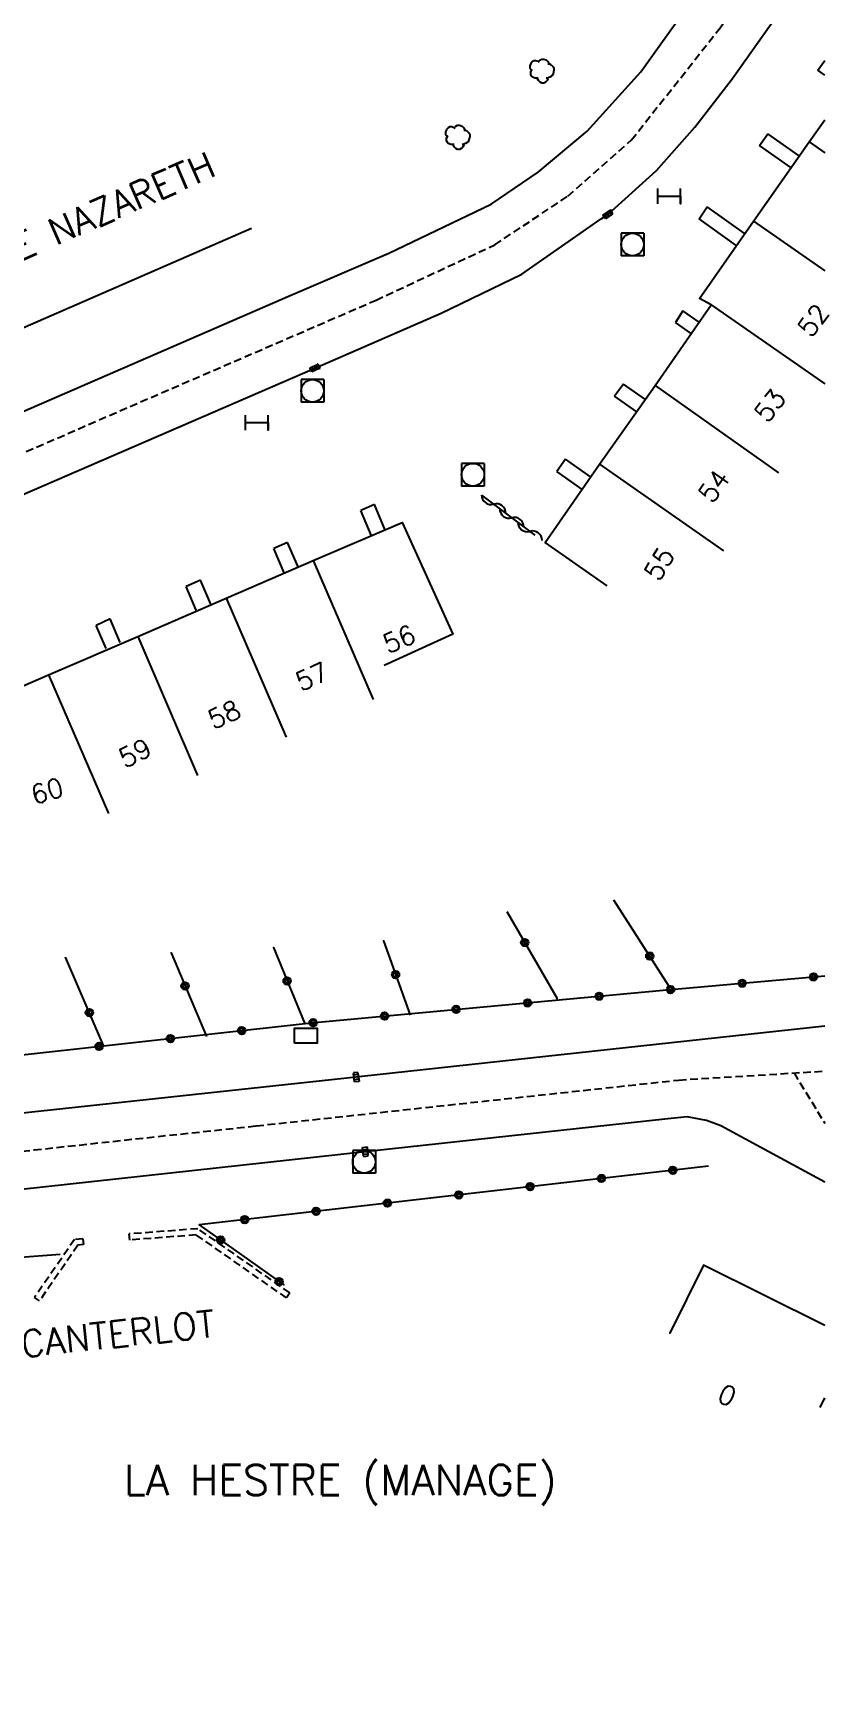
# Model space of a CAD drawing. Header units: millimetres. Extents: x 139000 to 140001, y 128999 to 130000.
# Drawn here: x 139947.6 to 140000.3, y 129000 to 129109 of the extents above; entities that cross this region are included whole.
import ezdxf
from ezdxf.enums import TextEntityAlignment as Align

# ---------------------------------------------------------------- set-up
doc = ezdxf.new("R2010")
doc.units = ezdxf.units.MM
doc.linetypes.add('DASHED', pattern=[0.75, 0.5, -0.25])
doc.layers.get('0').update_dxf_attribs({"linetype": 'CONTINUOUS'})
for name, color, linetype in [('W0001', 6, 'DASHED'), ('W0008', 7, 'CONTINUOUS'), ('W0100', 7, 'CONTINUOUS'), ('W0105', 7, 'CONTINUOUS'), ('W0112', 1, 'DASHED'), ('W0300', 7, 'CONTINUOUS'), ('W0302', 3, 'CONTINUOUS'), ('W0310', 3, 'CONTINUOUS'), ('W0322', 7, 'CONTINUOUS'), ('W0400', 7, 'CONTINUOUS'), ('W0420', 7, 'CONTINUOUS'), ('W0980', 7, 'CONTINUOUS'), ('W0989', 7, 'CONTINUOUS'), ('W0991', 7, 'CONTINUOUS'), ('W1102', 7, 'CONTINUOUS'), ('W1471', 7, 'CONTINUOUS'), ('W1474', 7, 'CONTINUOUS')]:
    doc.layers.add(name, color=color, linetype=linetype)
doc.styles.get("Standard").update_dxf_attribs({"font": 'romans.shx', "width": 0.85})

# ---------------------------------------------------------------- blocks, each defined once
blk = doc.blocks.new('T420')
for p, q in [((0.75, 0.75), (-0.75, 0.75)), ((-0.75, 0.75), (-0.75, -0.75)), ((0.75, 0.75), (0.75, -0.75)), ((0.75, -0.75), (-0.75, -0.75))]:
    blk.add_line(p, q)
blk.add_ellipse((0, 0), major_axis=(-0.53, 0.53), ratio=1, start_param=3.926991, end_param=10.210176)
blk = doc.blocks.new('T400')
for p, q in [((-0.15, 0.3), (0.15, 0.3)), ((-0.15, -0.25), (-0.15, 0.3)), ((-0.15, 0.15), (0.15, 0.15)), ((-0.15, 0), (0.15, 0)), ((0.15, 0.3), (0.15, -0.25)), ((-0.15, -0.15), (0.15, -0.15)), ((-0.15, -0.25), (-0.15, -0.3)), ((-0.15, -0.3), (0.15, -0.3)), ((0.15, -0.3), (0.15, -0.25))]:
    blk.add_line(p, q)
blk = doc.blocks.new('T1471')
at = {"color": 0, "linetype": 'Continuous', "flags": 128}
blk.add_lwpolyline([(-0.75, -0.5), (-0.75, 0.5), (0.75, 0.5), (0.75, -0.5), (-0.75, -0.5)], dxfattribs=at)
blk = doc.blocks.new('t322o')
at = {"color": 0, "linetype": 'Continuous'}
for radius in [0.25, 0.15]:
    blk.add_circle((0, 0), radius, dxfattribs=at)
blk = doc.blocks.new('t310o')
at = {"color": 0, "linetype": 'Continuous'}
for centre, start, end in [((-0.5, 0.38), 216.8699, 323.1304), ((0.5, -0.37), 36.8699, 143.1303)]:
    blk.add_arc(centre, 0.625, start, end, dxfattribs=at)
blk = doc.blocks.new('T1474')
at = {"color": 0, "linetype": 'Continuous', "flags": 128}
for points in [[(-0.75, -0.5), (-0.75, 0.5)], [(-0.75, 0), (0.75, 0)], [(0.75, 0), (0.75, -0.5), (0.75, 0.5)]]:
    blk.add_lwpolyline(points, dxfattribs=at)
blk = doc.blocks.new('T300')
for p, q in [((-0.8, 0.51), (-0.86, 0.34)), ((-0.86, 0.34), (-0.86, 0.17)), ((-0.86, 0.17), (-0.74, 0.06)), ((-0.69, 0.63), (-0.8, 0.51)), ((-0.8, -0.06), (-0.74, 0.06)), ((-0.74, 0.06), (-0.69, 0.11)), ((-0.57, 0.69), (-0.69, 0.63)), ((-0.46, 0.69), (-0.57, 0.69)), ((-0.29, 0.63), (-0.46, 0.69)), ((-0.29, 0.63), (-0.17, 0.74)), ((-0.23, 0.57), (-0.29, 0.63)), ((-0.17, 0.74), (-0.06, 0.8)), ((-0.06, 0.8), (0.06, 0.8)), ((0.06, 0.8), (0.23, 0.74)), ((0.23, 0.74), (0.34, 0.63)), ((0.34, 0.63), (0.4, 0.51)), ((0.46, 0.46), (0.34, 0.46)), ((0.4, 0.51), (0.4, 0.46)), ((0.57, 0.4), (0.46, 0.46)), ((0.57, 0.4), (0.69, 0.29)), ((0.69, 0.29), (0.74, 0.17)), ((0.74, 0.06), (0.69, -0.17)), ((0.74, 0.17), (0.74, 0.06)), ((-0.8, -0.17), (-0.8, -0.06)), ((-0.8, -0.23), (-0.8, -0.17)), ((-0.74, -0.34), (-0.8, -0.23)), ((-0.69, -0.4), (-0.74, -0.34)), ((-0.51, -0.46), (-0.69, -0.4)), ((-0.4, -0.46), (-0.51, -0.46)), ((-0.4, -0.46), (-0.34, -0.46)), ((-0.34, -0.46), (-0.34, -0.4)), ((-0.34, -0.51), (-0.34, -0.46)), ((-0.29, -0.63), (-0.34, -0.51)), ((-0.17, -0.74), (-0.29, -0.63)), ((-0.06, -0.8), (-0.17, -0.74)), ((0.06, -0.8), (-0.06, -0.8)), ((0.17, -0.74), (0.06, -0.8)), ((0.23, -0.69), (0.17, -0.74)), ((0.29, -0.46), (0.23, -0.46)), ((0.29, -0.63), (0.23, -0.69)), ((0.46, -0.4), (0.29, -0.46)), ((0.34, -0.51), (0.29, -0.63)), ((0.34, -0.51), (0.34, -0.46)), ((0.57, -0.34), (0.46, -0.4)), ((0.63, -0.29), (0.57, -0.34)), ((0.69, -0.17), (0.63, -0.29))]:
    blk.add_line(p, q)

msp = doc.modelspace()

# ---------------------------------------------------------------- linework, layer by layer
at = {"layer": 'W0001'}
msp.add_line((139997.96, 129040.27), (140000, 129036.93), dxfattribs=at)
for points in [[(139912.26, 129066.24), (139941.66, 129078.97), (139970.31, 129091.36), (139978.17, 129095.02), (139983, 129098.24), (139987.21, 129101.95), (139993.08, 129109.37), (140000, 129119.07)], [(139893.33, 129000), (139893.87, 129001.98), (139901.66, 129010.59), (139904.48, 129013.84), (139908.84, 129017.99), (139914.03, 129022.82), (139919.34, 129026.92), (139924.38, 129029.72), (139930.93, 129032.41), (139934.77, 129033.49), (139938.71, 129034.16), (139947.69, 129035.18), (139962.39, 129036.77), (139990.34, 129039.8), (140000, 129040.39)]]:
    msp.add_lwpolyline(points, dxfattribs=at)
at = {"layer": 'W0008'}
for points in [[(139911.28, 129068.58), (139931.39, 129077.26), (139964.62, 129091.67), (139971.16, 129094.46), (139977.92, 129097.7), (139981.03, 129099.82), (139984.27, 129102.54), (139987.82, 129106.46), (140000, 129123.48)], [(139913.24, 129063.91), (139919.86, 129066.79), (139931.96, 129072.04), (139966.27, 129086.87), (139974.61, 129090.49), (139979.95, 129093.07), (139985.21, 129096.74), (139985.65, 129097.03), (139988.86, 129099.94), (139991.4, 129102.79), (139993.86, 129105.99), (139999.78, 129114.35), (140000, 129114.66)], [(140000, 129043.35), (139969.36, 129040.03), (139969, 129039.99), (139941.2, 129036.99)], [(140000, 129033.04), (139993.13, 129036.76), (139992.17, 129037.13), (139990.89, 129037.36), (139989.61, 129037.24), (139988.21, 129037.09), (139969.98, 129035.1), (139969.6, 129035.06), (139941.81, 129032.02)]]:
    msp.add_lwpolyline(points, dxfattribs=at)
at = {"layer": 'W0100'}
msp.add_line((139999.68, 129018.14), (140000, 129018.79), dxfattribs=at)
for points in [[(139985.6, 129072.48), (139981.5, 129075.34), (139985.1, 129080.51), (139988.77, 129085.71), (139992.47, 129091.04), (139991.7, 129091.46), (139995.27, 129096.59), (139998.96, 129101.83), (140000, 129103.29)], [(139913.56, 129051.39), (139913.56, 129051.39), (139913.56, 129051.39), (139913.56, 129051.39), (139913.56, 129051.39), (139913.56, 129051.39), (139913.56, 129051.39), (139919.52, 129053.97), (139925.38, 129056.53), (139931.15, 129059.01), (139937.02, 129061.55), (139942.89, 129064.09), (139948.65, 129066.59), (139954.56, 129069.12), (139960.4, 129071.65), (139966.15, 129074.14), (139972.05, 129076.65), (139975.4, 129069.27), (139970.84, 129067.21)], [(140000, 129023.56), (139991.97, 129027.55), (139989.74, 129023.07), (139989.74, 129023.07), (139989.74, 129023.07), (139989.74, 129023.07), (139989.74, 129023.07), (139989.74, 129023.07), (139989.74, 129023.07), (139989.74, 129023.07), (139989.74, 129023.07), (139989.74, 129023.07), (139989.74, 129023.07), (139989.74, 129023.07), (139989.74, 129023.07), (139989.74, 129023.07), (139989.74, 129023.07), (139989.74, 129023.07), (139989.74, 129023.07), (139989.74, 129023.07), (139989.74, 129023.07), (139989.74, 129023.07), (139989.74, 129023.07), (139989.74, 129023.07), (139989.74, 129023.07), (139989.74, 129023.07), (139989.74, 129023.07), (139989.74, 129023.07), (139989.74, 129023.07), (139989.74, 129023.07), (139989.74, 129023.07), (139989.74, 129023.07), (139989.74, 129023.07), (139989.74, 129023.07), (139989.74, 129023.07), (139989.74, 129023.07), (139989.74, 129023.07), (139989.74, 129023.07), (139989.74, 129023.07), (139989.74, 129023.07), (139989.74, 129023.07), (139989.74, 129023.07), (139989.74, 129023.07), (139989.74, 129023.07), (139989.74, 129023.07), (139989.74, 129023.07), (139989.74, 129023.07), (139989.74, 129023.07), (139989.74, 129023.07), (139989.74, 129023.07), (139989.74, 129023.07), (139989.74, 129023.07), (139989.74, 129023.07), (139989.74, 129023.07), (139989.74, 129023.07), (139989.74, 129023.07), (139989.74, 129023.07), (139989.74, 129023.07), (139989.74, 129023.07), (139989.74, 129023.07), (139989.74, 129023.07), (139989.74, 129023.07), (139989.74, 129023.07), (139989.74, 129023.07), (139989.74, 129023.07), (139989.74, 129023.07), (139989.74, 129023.07), (139989.74, 129023.07), (139989.74, 129023.07), (139989.74, 129023.07), (139989.74, 129023.07), (139989.74, 129023.07), (139989.74, 129023.07), (139989.74, 129023.07), (139989.74, 129023.07), (139989.74, 129023.07), (139989.74, 129023.07), (139989.74, 129023.07), (139989.74, 129023.07), (139989.74, 129023.07), (139989.74, 129023.07), (139989.74, 129023.07), (139989.74, 129023.07), (139989.74, 129023.07), (139989.74, 129023.07), (139989.74, 129023.07), (139989.74, 129023.07), (139989.74, 129023.07), (139989.74, 129023.07), (139989.74, 129023.07), (139989.74, 129023.07), (139989.74, 129023.07), (139989.74, 129023.07), (139989.74, 129023.07), (139989.74, 129023.07), (139989.74, 129023.07), (139989.74, 129023.07), (139989.74, 129023.07), (139989.74, 129023.07), (139989.74, 129023.07)], [(139989.74, 129023.07), (139989.74, 129023.07), (139989.74, 129023.07), (139989.74, 129023.07), (139989.74, 129023.07), (139989.74, 129023.07), (139989.74, 129023.07), (139989.74, 129023.07), (139989.74, 129023.07), (139989.74, 129023.07), (139989.74, 129023.07), (139989.74, 129023.07), (139989.74, 129023.07), (139989.74, 129023.07), (139989.74, 129023.07), (139989.74, 129023.07), (139989.74, 129023.07), (139989.74, 129023.07), (139989.74, 129023.07), (139989.74, 129023.07)]]:
    msp.add_lwpolyline(points, dxfattribs=at)
at = {"layer": 'W0105'}
for p, q in [((139999.54, 129106.56), (140000, 129107.21)), ((140000, 129106.23), (139999.54, 129106.56)), ((139995.68, 129101.58), (139996.23, 129102.36)), ((139998.3, 129100.89), (139996.23, 129102.36)), ((139997.75, 129100.12), (139995.68, 129101.58)), ((139991.68, 129096.73), (139992.21, 129097.52)), ((139994.67, 129095.78), (139992.21, 129097.52)), ((139994.12, 129095), (139991.68, 129096.73)), ((139990.61, 129090.65), (139990.11, 129089.88)), ((139991.16, 129089.15), (139990.11, 129089.88)), ((139991.68, 129089.9), (139990.61, 129090.65)), ((139986.68, 129085.81), (139986.08, 129085.01)), ((139988.14, 129084.8), (139986.68, 129085.81)), ((139987.57, 129083.98), (139986.08, 129085.01)), ((139982.84, 129080.84), (139982.27, 129080.02)), ((139984, 129078.82), (139982.27, 129080.02)), ((139984.57, 129079.64), (139982.84, 129080.84)), ((139970.2, 129077.85), (139969.3, 129077.45)), ((139970.91, 129076.16), (139970.2, 129077.85)), ((139970.01, 129075.78), (139969.3, 129077.45)), ((139964.46, 129075.34), (139963.55, 129074.93)), ((139964.23, 129073.33), (139963.55, 129074.93)), ((139965.15, 129073.72), (139964.46, 129075.34)), ((139958.7, 129072.85), (139957.75, 129072.42)), ((139958.41, 129070.86), (139957.75, 129072.42)), ((139959.38, 129071.27), (139958.7, 129072.85)), ((139952.72, 129070.29), (139951.8, 129069.84)), ((139953.38, 129068.72), (139952.72, 129070.29)), ((139952.45, 129068.33), (139951.8, 129069.84))]:
    msp.add_line(p, q, dxfattribs=at)
at = {"layer": 'W0112'}
for points in [[(139964.61, 129025.73), (139958.53, 129029.97), (139953.99, 129029.62), (139953.99, 129029.62), (139953.99, 129029.62), (139953.99, 129029.62), (139953.99, 129029.62), (139953.99, 129029.62), (139953.99, 129029.62), (139953.99, 129029.62), (139953.99, 129029.62), (139953.99, 129029.62), (139953.99, 129029.62), (139953.99, 129029.62), (139953.99, 129029.62), (139953.99, 129029.62), (139953.99, 129029.62), (139953.99, 129029.62), (139953.99, 129029.62), (139953.99, 129029.62), (139953.99, 129029.62), (139953.99, 129029.62), (139953.99, 129029.62), (139953.99, 129029.62), (139953.99, 129029.62), (139953.99, 129029.62), (139953.99, 129029.62), (139953.99, 129029.62), (139953.99, 129029.62), (139953.99, 129029.62), (139953.99, 129029.62), (139953.99, 129029.62), (139953.99, 129029.62), (139953.99, 129029.62), (139953.99, 129029.62), (139953.99, 129029.62), (139953.99, 129029.62), (139953.99, 129029.62), (139953.99, 129029.62), (139953.99, 129029.62), (139953.99, 129029.62), (139953.99, 129029.62), (139953.99, 129029.62), (139953.99, 129029.62), (139953.99, 129029.62), (139953.99, 129029.62), (139953.99, 129029.62), (139953.99, 129029.62), (139953.99, 129029.62), (139953.99, 129029.62), (139953.99, 129029.62), (139953.99, 129029.62), (139953.99, 129029.62), (139953.99, 129029.62), (139953.99, 129029.62), (139953.99, 129029.62), (139953.99, 129029.62), (139953.99, 129029.62), (139953.99, 129029.62), (139953.99, 129029.62), (139953.99, 129029.62), (139953.99, 129029.62), (139953.99, 129029.62), (139953.99, 129029.62), (139953.99, 129029.62), (139953.99, 129029.62), (139953.99, 129029.62), (139953.99, 129029.62), (139953.99, 129029.62), (139953.99, 129029.62), (139953.99, 129029.62), (139953.99, 129029.62), (139953.99, 129029.62), (139953.99, 129029.62), (139953.99, 129029.62), (139953.99, 129029.62), (139953.99, 129029.62), (139953.99, 129029.62), (139953.99, 129029.62), (139953.99, 129029.62), (139953.99, 129029.62), (139953.99, 129029.62), (139953.99, 129029.62), (139953.99, 129029.62), (139953.99, 129029.62), (139953.99, 129029.62), (139953.99, 129029.62), (139953.99, 129029.62), (139953.99, 129029.62), (139953.99, 129029.62), (139953.99, 129029.62), (139953.99, 129029.62), (139953.99, 129029.62), (139953.99, 129029.62), (139953.99, 129029.62), (139953.99, 129029.62), (139953.99, 129029.62), (139953.99, 129029.62), (139953.99, 129029.62), (139953.99, 129029.62), (139953.99, 129029.62), (139953.99, 129029.62), (139953.99, 129029.62), (139953.99, 129029.62), (139953.99, 129029.62), (139953.99, 129029.62), (139953.99, 129029.62), (139953.99, 129029.62), (139953.99, 129029.62), (139953.99, 129029.62), (139953.99, 129029.62), (139953.99, 129029.62), (139953.99, 129029.62), (139953.99, 129029.62), (139953.99, 129029.62), (139953.99, 129029.62), (139953.99, 129029.62), (139953.99, 129029.62), (139953.99, 129029.62), (139953.99, 129029.62)], [(139950.92, 129029.31), (139950.37, 129029.26), (139947.71, 129025.42), (139947.71, 129025.42), (139947.71, 129025.42), (139947.71, 129025.42), (139947.71, 129025.42), (139947.71, 129025.42), (139947.71, 129025.42), (139947.71, 129025.42), (139947.71, 129025.42), (139947.71, 129025.42), (139947.71, 129025.42), (139947.71, 129025.42), (139947.71, 129025.42), (139947.71, 129025.42), (139947.71, 129025.42), (139947.71, 129025.42), (139947.71, 129025.42), (139947.71, 129025.42), (139947.71, 129025.42), (139947.71, 129025.42), (139947.71, 129025.42), (139947.71, 129025.42), (139947.71, 129025.42), (139947.71, 129025.42), (139947.71, 129025.42), (139947.71, 129025.42), (139947.71, 129025.42), (139947.71, 129025.42), (139947.71, 129025.42), (139947.71, 129025.42), (139947.71, 129025.42), (139947.71, 129025.42), (139947.71, 129025.42), (139947.71, 129025.42), (139947.71, 129025.42), (139947.71, 129025.42), (139947.71, 129025.42), (139947.71, 129025.42), (139947.71, 129025.42), (139947.71, 129025.42), (139947.71, 129025.42), (139947.71, 129025.42), (139947.71, 129025.42), (139947.71, 129025.42), (139947.71, 129025.42), (139947.71, 129025.42), (139947.71, 129025.42), (139947.71, 129025.42), (139947.71, 129025.42), (139947.71, 129025.42), (139947.71, 129025.42), (139947.71, 129025.42), (139947.71, 129025.42), (139947.71, 129025.42), (139947.71, 129025.42), (139947.71, 129025.42), (139947.71, 129025.42), (139947.71, 129025.42), (139947.71, 129025.42), (139947.71, 129025.42), (139947.71, 129025.42), (139947.71, 129025.42), (139947.71, 129025.42), (139947.71, 129025.42), (139947.71, 129025.42), (139947.71, 129025.42), (139947.71, 129025.42), (139947.71, 129025.42), (139947.71, 129025.42), (139947.71, 129025.42), (139947.71, 129025.42), (139947.71, 129025.42), (139947.71, 129025.42), (139947.71, 129025.42), (139947.71, 129025.42), (139947.71, 129025.42), (139947.71, 129025.42), (139947.71, 129025.42), (139947.71, 129025.42), (139947.71, 129025.42), (139947.71, 129025.42), (139947.71, 129025.42), (139947.71, 129025.42), (139947.71, 129025.42), (139947.71, 129025.42), (139947.71, 129025.42), (139947.71, 129025.42), (139947.71, 129025.42), (139947.71, 129025.42), (139947.71, 129025.42), (139947.71, 129025.42), (139947.71, 129025.42), (139947.71, 129025.42), (139947.71, 129025.42), (139947.71, 129025.42), (139947.71, 129025.42), (139947.71, 129025.42), (139947.71, 129025.42), (139947.71, 129025.42), (139947.71, 129025.42), (139947.71, 129025.42), (139947.71, 129025.42), (139947.71, 129025.42), (139947.71, 129025.42), (139947.71, 129025.42), (139947.71, 129025.42), (139947.71, 129025.42), (139947.71, 129025.42), (139947.71, 129025.42), (139947.71, 129025.42), (139947.71, 129025.42), (139947.71, 129025.42), (139947.71, 129025.42), (139947.71, 129025.42), (139947.71, 129025.42), (139947.71, 129025.42), (139947.71, 129025.42), (139947.71, 129025.42)], [(139950.92, 129029.31), (139950.96, 129028.92), (139950.59, 129028.88), (139948.04, 129025.2), (139947.71, 129025.42), (139947.71, 129025.42), (139947.71, 129025.42), (139947.71, 129025.42), (139947.71, 129025.42), (139947.71, 129025.42), (139947.71, 129025.42), (139947.71, 129025.42), (139947.71, 129025.42), (139947.71, 129025.42), (139947.71, 129025.42), (139947.71, 129025.42), (139947.71, 129025.42), (139947.71, 129025.42), (139947.71, 129025.42), (139947.71, 129025.42), (139947.71, 129025.42), (139947.71, 129025.42), (139947.71, 129025.42), (139947.71, 129025.42), (139947.71, 129025.42), (139947.71, 129025.42), (139947.71, 129025.42), (139947.71, 129025.42), (139947.71, 129025.42), (139947.71, 129025.42), (139947.71, 129025.42), (139947.71, 129025.42), (139947.71, 129025.42), (139947.71, 129025.42), (139947.71, 129025.42), (139947.71, 129025.42), (139947.71, 129025.42), (139947.71, 129025.42), (139947.71, 129025.42), (139947.71, 129025.42), (139947.71, 129025.42), (139947.71, 129025.42), (139947.71, 129025.42), (139947.71, 129025.42), (139947.71, 129025.42), (139947.71, 129025.42), (139947.71, 129025.42), (139947.71, 129025.42), (139947.71, 129025.42), (139947.71, 129025.42), (139947.71, 129025.42), (139947.71, 129025.42), (139947.71, 129025.42), (139947.71, 129025.42), (139947.71, 129025.42), (139947.71, 129025.42), (139947.71, 129025.42), (139947.71, 129025.42), (139947.71, 129025.42), (139947.71, 129025.42), (139947.71, 129025.42), (139947.71, 129025.42), (139947.71, 129025.42), (139947.71, 129025.42), (139947.71, 129025.42), (139947.71, 129025.42), (139947.71, 129025.42), (139947.71, 129025.42), (139947.71, 129025.42), (139947.71, 129025.42), (139947.71, 129025.42), (139947.71, 129025.42), (139947.71, 129025.42), (139947.71, 129025.42), (139947.71, 129025.42), (139947.71, 129025.42), (139947.71, 129025.42), (139947.71, 129025.42), (139947.71, 129025.42), (139947.71, 129025.42), (139947.71, 129025.42), (139947.71, 129025.42), (139947.71, 129025.42), (139947.71, 129025.42), (139947.71, 129025.42), (139947.71, 129025.42), (139947.71, 129025.42), (139947.71, 129025.42), (139947.71, 129025.42), (139947.71, 129025.42), (139947.71, 129025.42), (139947.71, 129025.42), (139947.71, 129025.42), (139947.71, 129025.42), (139947.71, 129025.42), (139947.71, 129025.42), (139947.71, 129025.42), (139947.71, 129025.42), (139947.71, 129025.42), (139947.71, 129025.42), (139947.71, 129025.42), (139947.71, 129025.42), (139947.71, 129025.42), (139947.71, 129025.42), (139947.71, 129025.42), (139947.71, 129025.42), (139947.71, 129025.42), (139947.71, 129025.42), (139947.71, 129025.42), (139947.71, 129025.42), (139947.71, 129025.42), (139947.71, 129025.42), (139947.71, 129025.42), (139947.71, 129025.42), (139947.71, 129025.42), (139947.71, 129025.42), (139947.71, 129025.42), (139947.71, 129025.42), (139947.71, 129025.42), (139947.71, 129025.42)], [(139964.61, 129025.73), (139964.39, 129025.4), (139958.42, 129029.56), (139954.02, 129029.22), (139953.99, 129029.62), (139953.99, 129029.62), (139953.99, 129029.62), (139953.99, 129029.62), (139953.99, 129029.62), (139953.99, 129029.62), (139953.99, 129029.62), (139953.99, 129029.62), (139953.99, 129029.62), (139953.99, 129029.62), (139953.99, 129029.62), (139953.99, 129029.62), (139953.99, 129029.62), (139953.99, 129029.62), (139953.99, 129029.62), (139953.99, 129029.62), (139953.99, 129029.62), (139953.99, 129029.62), (139953.99, 129029.62), (139953.99, 129029.62), (139953.99, 129029.62), (139953.99, 129029.62), (139953.99, 129029.62), (139953.99, 129029.62), (139953.99, 129029.62), (139953.99, 129029.62), (139953.99, 129029.62), (139953.99, 129029.62), (139953.99, 129029.62), (139953.99, 129029.62), (139953.99, 129029.62), (139953.99, 129029.62), (139953.99, 129029.62), (139953.99, 129029.62), (139953.99, 129029.62), (139953.99, 129029.62), (139953.99, 129029.62), (139953.99, 129029.62), (139953.99, 129029.62), (139953.99, 129029.62), (139953.99, 129029.62), (139953.99, 129029.62), (139953.99, 129029.62), (139953.99, 129029.62), (139953.99, 129029.62), (139953.99, 129029.62), (139953.99, 129029.62), (139953.99, 129029.62), (139953.99, 129029.62), (139953.99, 129029.62), (139953.99, 129029.62), (139953.99, 129029.62), (139953.99, 129029.62), (139953.99, 129029.62), (139953.99, 129029.62), (139953.99, 129029.62), (139953.99, 129029.62), (139953.99, 129029.62), (139953.99, 129029.62), (139953.99, 129029.62), (139953.99, 129029.62), (139953.99, 129029.62), (139953.99, 129029.62), (139953.99, 129029.62), (139953.99, 129029.62), (139953.99, 129029.62), (139953.99, 129029.62), (139953.99, 129029.62), (139953.99, 129029.62), (139953.99, 129029.62), (139953.99, 129029.62), (139953.99, 129029.62), (139953.99, 129029.62), (139953.99, 129029.62), (139953.99, 129029.62), (139953.99, 129029.62), (139953.99, 129029.62), (139953.99, 129029.62), (139953.99, 129029.62), (139953.99, 129029.62), (139953.99, 129029.62), (139953.99, 129029.62), (139953.99, 129029.62), (139953.99, 129029.62), (139953.99, 129029.62), (139953.99, 129029.62), (139953.99, 129029.62), (139953.99, 129029.62), (139953.99, 129029.62), (139953.99, 129029.62), (139953.99, 129029.62), (139953.99, 129029.62), (139953.99, 129029.62), (139953.99, 129029.62), (139953.99, 129029.62), (139953.99, 129029.62), (139953.99, 129029.62), (139953.99, 129029.62), (139953.99, 129029.62), (139953.99, 129029.62), (139953.99, 129029.62), (139953.99, 129029.62), (139953.99, 129029.62), (139953.99, 129029.62), (139953.99, 129029.62), (139953.99, 129029.62), (139953.99, 129029.62), (139953.99, 129029.62), (139953.99, 129029.62), (139953.99, 129029.62), (139953.99, 129029.62), (139953.99, 129029.62), (139953.99, 129029.62), (139953.99, 129029.62), (139953.99, 129029.62), (139953.99, 129029.62)]]:
    msp.add_lwpolyline(points, dxfattribs=at)
at = {"layer": 'W0302'}
msp.add_lwpolyline([(139909.37, 129073.12), (139924.01, 129079.54), (139962.07, 129096.11)], dxfattribs=at)
at = {"layer": 'W0310'}
msp.add_line((139977.29, 129078.46), (139980.82, 129075.82), dxfattribs=at)
at = {"layer": 'W0322'}
for points in [[(139989.7, 129045.99), (139986.04, 129051.7), (139986.04, 129051.7), (139986.04, 129051.7), (139986.04, 129051.7), (139986.04, 129051.7), (139986.04, 129051.7), (139986.04, 129051.7), (139986.04, 129051.7), (139986.04, 129051.7), (139986.04, 129051.7), (139986.04, 129051.7), (139986.04, 129051.7), (139986.04, 129051.7), (139986.04, 129051.7), (139986.04, 129051.7), (139986.04, 129051.7), (139986.04, 129051.7), (139986.04, 129051.7), (139986.04, 129051.7), (139986.04, 129051.7), (139986.04, 129051.7), (139986.04, 129051.7), (139986.04, 129051.7), (139986.04, 129051.7), (139986.04, 129051.7), (139986.04, 129051.7), (139986.04, 129051.7), (139986.04, 129051.7), (139986.04, 129051.7), (139986.04, 129051.7), (139986.04, 129051.7), (139986.04, 129051.7), (139986.04, 129051.7), (139986.04, 129051.7), (139986.04, 129051.7), (139986.04, 129051.7), (139986.04, 129051.7), (139986.04, 129051.7), (139986.04, 129051.7), (139986.04, 129051.7), (139986.04, 129051.7), (139986.04, 129051.7), (139986.04, 129051.7), (139986.04, 129051.7), (139986.04, 129051.7), (139986.04, 129051.7), (139986.04, 129051.7), (139986.04, 129051.7), (139986.04, 129051.7), (139986.04, 129051.7), (139986.04, 129051.7), (139986.04, 129051.7), (139986.04, 129051.7), (139986.04, 129051.7), (139986.04, 129051.7), (139986.04, 129051.7), (139986.04, 129051.7), (139986.04, 129051.7), (139986.04, 129051.7), (139986.04, 129051.7), (139986.04, 129051.7), (139986.04, 129051.7), (139986.04, 129051.7), (139986.04, 129051.7), (139986.04, 129051.7), (139986.04, 129051.7), (139986.04, 129051.7), (139986.04, 129051.7), (139986.04, 129051.7), (139986.04, 129051.7), (139986.04, 129051.7), (139986.04, 129051.7), (139986.04, 129051.7), (139986.04, 129051.7), (139986.04, 129051.7), (139986.04, 129051.7), (139986.04, 129051.7), (139986.04, 129051.7), (139986.04, 129051.7), (139986.04, 129051.7), (139986.04, 129051.7), (139986.04, 129051.7), (139986.04, 129051.7), (139986.04, 129051.7), (139986.04, 129051.7), (139986.04, 129051.7), (139986.04, 129051.7), (139986.04, 129051.7), (139986.04, 129051.7), (139986.04, 129051.7), (139986.04, 129051.7), (139986.04, 129051.7), (139986.04, 129051.7), (139986.04, 129051.7), (139986.04, 129051.7), (139986.04, 129051.7), (139986.04, 129051.7), (139986.04, 129051.7), (139986.04, 129051.7), (139986.04, 129051.7)], [(139986.04, 129051.7), (139986.04, 129051.7), (139986.04, 129051.7), (139986.04, 129051.7), (139986.04, 129051.7), (139986.04, 129051.7), (139986.04, 129051.7), (139986.04, 129051.7), (139986.04, 129051.7), (139986.04, 129051.7), (139986.04, 129051.7), (139986.04, 129051.7), (139986.04, 129051.7), (139986.04, 129051.7), (139986.04, 129051.7), (139986.04, 129051.7), (139986.04, 129051.7), (139986.04, 129051.7), (139986.04, 129051.7), (139986.04, 129051.7)], [(139978.96, 129050.94), (139982.3, 129045.18), (139982.3, 129045.18), (139982.3, 129045.18), (139982.3, 129045.18), (139982.3, 129045.18), (139982.3, 129045.18), (139982.3, 129045.18), (139982.3, 129045.18), (139982.3, 129045.18), (139982.3, 129045.18), (139982.3, 129045.18), (139982.3, 129045.18), (139982.3, 129045.18), (139982.3, 129045.18), (139982.3, 129045.18), (139982.3, 129045.18), (139982.3, 129045.18), (139982.3, 129045.18), (139982.3, 129045.18), (139982.3, 129045.18), (139982.3, 129045.18), (139982.3, 129045.18), (139982.3, 129045.18), (139982.3, 129045.18), (139982.3, 129045.18), (139982.3, 129045.18), (139982.3, 129045.18), (139982.3, 129045.18), (139982.3, 129045.18), (139982.3, 129045.18), (139982.3, 129045.18), (139982.3, 129045.18), (139982.3, 129045.18), (139982.3, 129045.18), (139982.3, 129045.18), (139982.3, 129045.18), (139982.3, 129045.18), (139982.3, 129045.18), (139982.3, 129045.18), (139982.3, 129045.18), (139982.3, 129045.18), (139982.3, 129045.18), (139982.3, 129045.18), (139982.3, 129045.18), (139982.3, 129045.18), (139982.3, 129045.18), (139982.3, 129045.18), (139982.3, 129045.18), (139982.3, 129045.18), (139982.3, 129045.18), (139982.3, 129045.18), (139982.3, 129045.18), (139982.3, 129045.18), (139982.3, 129045.18), (139982.3, 129045.18), (139982.3, 129045.18), (139982.3, 129045.18), (139982.3, 129045.18), (139982.3, 129045.18), (139982.3, 129045.18), (139982.3, 129045.18), (139982.3, 129045.18), (139982.3, 129045.18), (139982.3, 129045.18), (139982.3, 129045.18), (139982.3, 129045.18), (139982.3, 129045.18), (139982.3, 129045.18), (139982.3, 129045.18), (139982.3, 129045.18), (139982.3, 129045.18), (139982.3, 129045.18), (139982.3, 129045.18), (139982.3, 129045.18), (139982.3, 129045.18), (139982.3, 129045.18), (139982.3, 129045.18), (139982.3, 129045.18), (139982.3, 129045.18), (139982.3, 129045.18), (139982.3, 129045.18), (139982.3, 129045.18), (139982.3, 129045.18), (139982.3, 129045.18), (139982.3, 129045.18), (139982.3, 129045.18), (139982.3, 129045.18), (139982.3, 129045.18), (139982.3, 129045.18), (139982.3, 129045.18), (139982.3, 129045.18), (139982.3, 129045.18), (139982.3, 129045.18), (139982.3, 129045.18), (139982.3, 129045.18), (139982.3, 129045.18), (139982.3, 129045.18), (139982.3, 129045.18), (139982.3, 129045.18), (139982.3, 129045.18)], [(139963.53, 129048.55), (139963.53, 129048.55), (139963.53, 129048.55), (139963.53, 129048.55), (139963.53, 129048.55), (139963.53, 129048.55), (139963.53, 129048.55), (139963.53, 129048.55), (139963.53, 129048.55), (139963.53, 129048.55), (139963.53, 129048.55), (139963.53, 129048.55), (139963.53, 129048.55), (139963.53, 129048.55), (139963.53, 129048.55), (139963.53, 129048.55), (139963.53, 129048.55), (139963.53, 129048.55), (139963.53, 129048.55), (139963.53, 129048.55), (139963.53, 129048.55), (139963.53, 129048.55), (139963.53, 129048.55), (139963.53, 129048.55), (139963.53, 129048.55), (139963.53, 129048.55), (139963.53, 129048.55), (139963.53, 129048.55), (139963.53, 129048.55), (139963.53, 129048.55), (139963.53, 129048.55), (139963.53, 129048.55), (139963.53, 129048.55), (139963.53, 129048.55), (139963.53, 129048.55), (139963.53, 129048.55), (139963.53, 129048.55), (139963.53, 129048.55), (139963.53, 129048.55), (139963.53, 129048.55), (139963.53, 129048.55), (139963.53, 129048.55), (139963.53, 129048.55), (139963.53, 129048.55), (139963.53, 129048.55), (139963.53, 129048.55), (139963.53, 129048.55), (139963.53, 129048.55), (139963.53, 129048.55), (139963.53, 129048.55), (139963.53, 129048.55), (139963.53, 129048.55), (139963.53, 129048.55), (139963.53, 129048.55), (139963.53, 129048.55), (139963.53, 129048.55), (139963.53, 129048.55), (139963.53, 129048.55), (139963.53, 129048.55), (139963.53, 129048.55), (139963.53, 129048.55), (139963.53, 129048.55), (139963.53, 129048.55), (139963.53, 129048.55), (139963.53, 129048.55), (139963.53, 129048.55), (139963.53, 129048.55), (139963.53, 129048.55), (139963.53, 129048.55), (139963.53, 129048.55), (139963.53, 129048.55), (139963.53, 129048.55), (139963.53, 129048.55), (139963.53, 129048.55), (139963.53, 129048.55), (139963.53, 129048.55), (139963.53, 129048.55), (139963.53, 129048.55), (139963.53, 129048.55), (139963.53, 129048.55), (139963.53, 129048.55), (139963.53, 129048.55), (139963.53, 129048.55), (139963.53, 129048.55), (139963.53, 129048.55), (139963.53, 129048.55), (139963.53, 129048.55), (139963.53, 129048.55), (139963.53, 129048.55), (139963.53, 129048.55), (139963.53, 129048.55), (139963.53, 129048.55), (139963.53, 129048.55), (139963.53, 129048.55), (139963.53, 129048.55), (139963.53, 129048.55), (139963.53, 129048.55), (139963.53, 129048.55), (139963.53, 129048.55), (139963.53, 129048.55), (139963.53, 129048.55)], [(139963.53, 129048.55), (139963.53, 129048.55), (139963.53, 129048.55), (139963.53, 129048.55), (139963.53, 129048.55), (139963.53, 129048.55), (139963.53, 129048.55), (139963.53, 129048.55), (139963.53, 129048.55), (139963.53, 129048.55), (139963.53, 129048.55), (139963.53, 129048.55), (139963.53, 129048.55), (139963.53, 129048.55), (139963.53, 129048.55), (139963.53, 129048.55), (139963.53, 129048.55), (139963.53, 129048.55), (139963.53, 129048.55), (139965.6, 129043.51)], [(139970.8, 129049), (139970.8, 129049), (139970.8, 129049), (139970.8, 129049), (139970.8, 129049), (139970.8, 129049), (139970.8, 129049), (139970.8, 129049), (139970.8, 129049), (139970.8, 129049), (139970.8, 129049), (139970.8, 129049), (139970.8, 129049), (139970.8, 129049), (139970.8, 129049), (139970.8, 129049), (139970.8, 129049), (139970.8, 129049), (139970.8, 129049), (139970.8, 129049), (139970.8, 129049), (139970.8, 129049), (139970.8, 129049), (139970.8, 129049), (139970.8, 129049), (139970.8, 129049), (139970.8, 129049), (139970.8, 129049), (139970.8, 129049), (139970.8, 129049), (139970.8, 129049), (139970.8, 129049), (139970.8, 129049), (139970.8, 129049), (139970.8, 129049), (139970.8, 129049), (139970.8, 129049), (139970.8, 129049), (139970.8, 129049), (139970.8, 129049), (139970.8, 129049), (139970.8, 129049), (139970.8, 129049), (139970.8, 129049), (139970.8, 129049), (139970.8, 129049), (139970.8, 129049), (139970.8, 129049), (139970.8, 129049), (139970.8, 129049), (139970.8, 129049), (139970.8, 129049), (139970.8, 129049), (139970.8, 129049), (139970.8, 129049), (139970.8, 129049), (139970.8, 129049), (139970.8, 129049), (139970.8, 129049), (139970.8, 129049), (139970.8, 129049), (139970.8, 129049), (139970.8, 129049), (139970.8, 129049), (139970.8, 129049), (139970.8, 129049), (139970.8, 129049), (139970.8, 129049), (139970.8, 129049), (139970.8, 129049), (139970.8, 129049), (139970.8, 129049), (139970.8, 129049), (139970.8, 129049), (139970.8, 129049), (139970.8, 129049), (139970.8, 129049), (139970.8, 129049), (139970.8, 129049), (139970.8, 129049), (139970.8, 129049), (139970.8, 129049), (139970.8, 129049), (139970.8, 129049), (139970.8, 129049), (139970.8, 129049), (139970.8, 129049), (139970.8, 129049), (139970.8, 129049), (139970.8, 129049), (139970.8, 129049), (139970.8, 129049), (139970.8, 129049), (139970.8, 129049), (139970.8, 129049), (139970.8, 129049), (139970.8, 129049), (139970.8, 129049), (139970.8, 129049), (139970.8, 129049), (139970.8, 129049)], [(139970.8, 129049), (139970.8, 129049), (139970.8, 129049), (139970.8, 129049), (139970.8, 129049), (139970.8, 129049), (139970.8, 129049), (139970.8, 129049), (139970.8, 129049), (139970.8, 129049), (139970.8, 129049), (139970.8, 129049), (139970.8, 129049), (139970.8, 129049), (139970.8, 129049), (139970.8, 129049), (139970.8, 129049), (139970.8, 129049), (139970.8, 129049), (139972.56, 129044.08)], [(139952.29, 129042.09), (139949.77, 129047.92), (139949.77, 129047.92), (139949.77, 129047.92), (139949.77, 129047.92), (139949.77, 129047.92), (139949.77, 129047.92), (139949.77, 129047.92), (139949.77, 129047.92), (139949.77, 129047.92), (139949.77, 129047.92), (139949.77, 129047.92), (139949.77, 129047.92), (139949.77, 129047.92), (139949.77, 129047.92), (139949.77, 129047.92), (139949.77, 129047.92), (139949.77, 129047.92), (139949.77, 129047.92), (139949.77, 129047.92), (139949.77, 129047.92), (139949.77, 129047.92), (139949.77, 129047.92), (139949.77, 129047.92), (139949.77, 129047.92), (139949.77, 129047.92), (139949.77, 129047.92), (139949.77, 129047.92), (139949.77, 129047.92), (139949.77, 129047.92), (139949.77, 129047.92), (139949.77, 129047.92), (139949.77, 129047.92), (139949.77, 129047.92), (139949.77, 129047.92), (139949.77, 129047.92), (139949.77, 129047.92), (139949.77, 129047.92), (139949.77, 129047.92), (139949.77, 129047.92), (139949.77, 129047.92), (139949.77, 129047.92), (139949.77, 129047.92), (139949.77, 129047.92), (139949.77, 129047.92), (139949.77, 129047.92), (139949.77, 129047.92), (139949.77, 129047.92), (139949.77, 129047.92), (139949.77, 129047.92), (139949.77, 129047.92), (139949.77, 129047.92), (139949.77, 129047.92), (139949.77, 129047.92), (139949.77, 129047.92), (139949.77, 129047.92), (139949.77, 129047.92), (139949.77, 129047.92), (139949.77, 129047.92), (139949.77, 129047.92), (139949.77, 129047.92), (139949.77, 129047.92), (139949.77, 129047.92), (139949.77, 129047.92), (139949.77, 129047.92), (139949.77, 129047.92), (139949.77, 129047.92), (139949.77, 129047.92), (139949.77, 129047.92), (139949.77, 129047.92), (139949.77, 129047.92), (139949.77, 129047.92), (139949.77, 129047.92), (139949.77, 129047.92), (139949.77, 129047.92), (139949.77, 129047.92), (139949.77, 129047.92), (139949.77, 129047.92), (139949.77, 129047.92), (139949.77, 129047.92), (139949.77, 129047.92), (139949.77, 129047.92), (139949.77, 129047.92), (139949.77, 129047.92), (139949.77, 129047.92), (139949.77, 129047.92), (139949.77, 129047.92), (139949.77, 129047.92), (139949.77, 129047.92), (139949.77, 129047.92), (139949.77, 129047.92), (139949.77, 129047.92), (139949.77, 129047.92), (139949.77, 129047.92), (139949.77, 129047.92), (139949.77, 129047.92), (139949.77, 129047.92), (139949.77, 129047.92), (139949.77, 129047.92), (139949.77, 129047.92), (139949.77, 129047.92)], [(139949.77, 129047.92), (139949.77, 129047.92), (139949.77, 129047.92), (139949.77, 129047.92), (139949.77, 129047.92), (139949.77, 129047.92), (139949.77, 129047.92), (139949.77, 129047.92), (139949.77, 129047.92), (139949.77, 129047.92), (139949.77, 129047.92), (139949.77, 129047.92), (139949.77, 129047.92), (139949.77, 129047.92), (139949.77, 129047.92), (139949.77, 129047.92), (139949.77, 129047.92), (139949.77, 129047.92), (139949.77, 129047.92), (139949.77, 129047.92)], [(139956.75, 129048.2), (139956.75, 129048.2), (139956.75, 129048.2), (139956.75, 129048.2), (139956.75, 129048.2), (139956.75, 129048.2), (139956.75, 129048.2), (139956.75, 129048.2), (139956.75, 129048.2), (139956.75, 129048.2), (139956.75, 129048.2), (139956.75, 129048.2), (139956.75, 129048.2), (139956.75, 129048.2), (139956.75, 129048.2), (139956.75, 129048.2), (139956.75, 129048.2), (139956.75, 129048.2), (139956.75, 129048.2), (139956.75, 129048.2), (139956.75, 129048.2), (139956.75, 129048.2), (139956.75, 129048.2), (139956.75, 129048.2), (139956.75, 129048.2), (139956.75, 129048.2), (139956.75, 129048.2), (139956.75, 129048.2), (139956.75, 129048.2), (139956.75, 129048.2), (139956.75, 129048.2), (139956.75, 129048.2), (139956.75, 129048.2), (139956.75, 129048.2), (139956.75, 129048.2), (139956.75, 129048.2), (139956.75, 129048.2), (139956.75, 129048.2), (139956.75, 129048.2), (139956.75, 129048.2), (139956.75, 129048.2), (139956.75, 129048.2), (139956.75, 129048.2), (139956.75, 129048.2), (139956.75, 129048.2), (139956.75, 129048.2), (139956.75, 129048.2), (139956.75, 129048.2), (139956.75, 129048.2), (139956.75, 129048.2), (139956.75, 129048.2), (139956.75, 129048.2), (139956.75, 129048.2), (139956.75, 129048.2), (139956.75, 129048.2), (139956.75, 129048.2), (139956.75, 129048.2), (139956.75, 129048.2), (139956.75, 129048.2), (139956.75, 129048.2), (139956.75, 129048.2), (139956.75, 129048.2), (139956.75, 129048.2), (139956.75, 129048.2), (139956.75, 129048.2), (139956.75, 129048.2), (139956.75, 129048.2), (139956.75, 129048.2), (139956.75, 129048.2), (139956.75, 129048.2), (139956.75, 129048.2), (139956.75, 129048.2), (139956.75, 129048.2), (139956.75, 129048.2), (139956.75, 129048.2), (139956.75, 129048.2), (139956.75, 129048.2), (139956.75, 129048.2), (139956.75, 129048.2), (139956.75, 129048.2), (139956.75, 129048.2), (139956.75, 129048.2), (139956.75, 129048.2), (139956.75, 129048.2), (139956.75, 129048.2), (139956.75, 129048.2), (139956.75, 129048.2), (139956.75, 129048.2), (139956.75, 129048.2), (139956.75, 129048.2), (139956.75, 129048.2), (139956.75, 129048.2), (139956.75, 129048.2), (139956.75, 129048.2), (139956.75, 129048.2), (139956.75, 129048.2), (139956.75, 129048.2), (139956.75, 129048.2), (139956.75, 129048.2), (139956.75, 129048.2), (139956.75, 129048.2)], [(139956.75, 129048.2), (139956.75, 129048.2), (139956.75, 129048.2), (139956.75, 129048.2), (139956.75, 129048.2), (139956.75, 129048.2), (139956.75, 129048.2), (139956.75, 129048.2), (139956.75, 129048.2), (139956.75, 129048.2), (139956.75, 129048.2), (139956.75, 129048.2), (139956.75, 129048.2), (139956.75, 129048.2), (139956.75, 129048.2), (139956.75, 129048.2), (139956.75, 129048.2), (139956.75, 129048.2), (139956.75, 129048.2), (139959.1, 129042.68)], [(139896.23, 129014.72), (139896.23, 129014.72), (139896.23, 129014.72), (139896.23, 129014.72), (139896.23, 129014.72), (139896.23, 129014.72), (139896.23, 129014.72), (139896.23, 129014.72), (139896.23, 129014.72), (139896.23, 129014.72), (139909.54, 129027), (139913.06, 129029.96), (139918.62, 129033.69), (139924.64, 129036.66), (139932.38, 129039.42), (139938.67, 129040.53), (139946.31, 129041.39), (139966.03, 129043.58), (139989.3, 129045.74), (140000, 129046.69)], [(139982.3, 129045.18), (139982.3, 129045.18), (139982.3, 129045.18), (139982.3, 129045.18), (139982.3, 129045.18), (139982.3, 129045.18), (139982.3, 129045.18), (139982.3, 129045.18), (139982.3, 129045.18), (139982.3, 129045.18), (139982.3, 129045.18), (139982.3, 129045.18), (139982.3, 129045.18), (139982.3, 129045.18), (139982.3, 129045.18), (139982.3, 129045.18), (139982.3, 129045.18), (139982.3, 129045.18), (139982.3, 129045.18), (139982.3, 129045.18)], [(139992.3, 129034.1), (139958.62, 129030.23), (139964.21, 129026.25), (139964.21, 129026.25), (139964.21, 129026.25), (139964.21, 129026.25), (139964.21, 129026.25), (139964.21, 129026.25), (139964.21, 129026.25), (139964.21, 129026.25), (139964.21, 129026.25), (139964.21, 129026.25), (139964.21, 129026.25), (139964.21, 129026.25), (139964.21, 129026.25), (139964.21, 129026.25), (139964.21, 129026.25), (139964.21, 129026.25), (139964.21, 129026.25), (139964.21, 129026.25), (139964.21, 129026.25), (139964.21, 129026.25), (139964.21, 129026.25), (139964.21, 129026.25), (139964.21, 129026.25), (139964.21, 129026.25), (139964.21, 129026.25), (139964.21, 129026.25), (139964.21, 129026.25), (139964.21, 129026.25), (139964.21, 129026.25), (139964.21, 129026.25), (139964.21, 129026.25), (139964.21, 129026.25), (139964.21, 129026.25), (139964.21, 129026.25), (139964.21, 129026.25), (139964.21, 129026.25), (139964.21, 129026.25), (139964.21, 129026.25), (139964.21, 129026.25), (139964.21, 129026.25), (139964.21, 129026.25), (139964.21, 129026.25), (139964.21, 129026.25), (139964.21, 129026.25), (139964.21, 129026.25), (139964.21, 129026.25), (139964.21, 129026.25), (139964.21, 129026.25), (139964.21, 129026.25), (139964.21, 129026.25), (139964.21, 129026.25), (139964.21, 129026.25), (139964.21, 129026.25), (139964.21, 129026.25), (139964.21, 129026.25), (139964.21, 129026.25), (139964.21, 129026.25), (139964.21, 129026.25), (139964.21, 129026.25), (139964.21, 129026.25), (139964.21, 129026.25), (139964.21, 129026.25), (139964.21, 129026.25), (139964.21, 129026.25), (139964.21, 129026.25), (139964.21, 129026.25), (139964.21, 129026.25), (139964.21, 129026.25), (139964.21, 129026.25), (139964.21, 129026.25), (139964.21, 129026.25), (139964.21, 129026.25), (139964.21, 129026.25), (139964.21, 129026.25), (139964.21, 129026.25), (139964.21, 129026.25), (139964.21, 129026.25), (139964.21, 129026.25), (139964.21, 129026.25), (139964.21, 129026.25), (139964.21, 129026.25), (139964.21, 129026.25), (139964.21, 129026.25), (139964.21, 129026.25), (139964.21, 129026.25), (139964.21, 129026.25), (139964.21, 129026.25), (139964.21, 129026.25), (139964.21, 129026.25), (139964.21, 129026.25), (139964.21, 129026.25), (139964.21, 129026.25), (139964.21, 129026.25), (139964.21, 129026.25), (139964.21, 129026.25), (139964.21, 129026.25), (139964.21, 129026.25), (139964.21, 129026.25), (139964.21, 129026.25)], [(139949.42, 129028.26), (139941.56, 129027.67)], [(139964.21, 129026.25), (139964.21, 129026.25), (139964.21, 129026.25), (139964.21, 129026.25), (139964.21, 129026.25), (139964.21, 129026.25), (139964.21, 129026.25), (139964.21, 129026.25), (139964.21, 129026.25), (139964.21, 129026.25), (139964.21, 129026.25), (139964.21, 129026.25), (139964.21, 129026.25), (139964.21, 129026.25), (139964.21, 129026.25), (139964.21, 129026.25), (139964.21, 129026.25), (139964.21, 129026.25), (139964.21, 129026.25), (139964.21, 129026.25)]]:
    msp.add_lwpolyline(points, dxfattribs=at)
at = {"layer": 'W1102'}
for p, q in [((139998.96, 129101.83), (140000, 129101.1)), ((139995.27, 129096.59), (140000, 129093.3)), ((139992.47, 129091.04), (140000, 129085.82)), ((139988.77, 129085.71), (139996.94, 129079.94)), ((139985.1, 129080.51), (139993.3, 129074.79)), ((139966.15, 129074.14), (139970.12, 129064.96)), ((139960.4, 129071.65), (139964.37, 129062.47)), ((139954.56, 129069.12), (139958.51, 129059.93)), ((139948.65, 129066.59), (139952.62, 129057.41))]:
    msp.add_line(p, q, dxfattribs=at)

# ---------------------------------------------------------------- block references
at = {"layer": 'W0300'}
for p in [(139981.34, 129106.5), (139975.77, 129102.12)]:
    msp.add_blockref('T300', p, dxfattribs=at)
at = {"layer": 'W0310', "rotation": 323.1353317314783}
for p in [(139978.09, 129077.87), (139979.29, 129076.96), (139980.49, 129076.07)]:
    msp.add_blockref('t310o', p, dxfattribs=at)
at = {"layer": 'W0322'}
for p, rotation in [((139980.15, 129048.89), 300.104736802923), ((139988.42, 129047.99), 122.6672077706637), ((139957.68, 129046.02), 293.0382789195077), ((139964.43, 129046.35), 292.3269331909815), ((139971.6, 129046.77), 289.6796859587072), ((139994.53, 129046.2), 5.094401638441404), ((139999.26, 129046.62), 5.094401638441404), ((139980.34, 129044.9), 5.294794351119077), ((139985.07, 129045.34), 5.294794351119077), ((139989.8, 129045.78), 5.094401638441404), ((139951.35, 129044.26), 113.4282684748695), ((139970.88, 129044.03), 5.294794351119077), ((139975.61, 129044.47), 5.294794351119077), ((139956.71, 129042.54), 6.331617819464523), ((139961.43, 129043.07), 6.331617819464523), ((139966.15, 129043.59), 5.294794351119077), ((139951.99, 129042.02), 6.331617819464523), ((139989.94, 129033.83), 186.5609041035407), ((139980.5, 129032.75), 186.5609041035407), ((139985.22, 129033.29), 186.5609041035407), ((139971.06, 129031.66), 186.5609041035407), ((139975.78, 129032.2), 186.5609041035407), ((139961.62, 129030.57), 186.5609041035407), ((139966.34, 129031.12), 186.5609041035407), ((139960.03, 129029.23), 324.5137766938979), ((139963.9, 129026.47), 324.5137766938979)]:
    msp.add_blockref('t322o', p, dxfattribs=dict(at, rotation=rotation))
at = {"layer": 'W0400'}
for p, rotation in [((139985.65, 129097.03), 123.8753595992012), ((139966.27, 129086.87), 113.3761734432884), ((139969, 129039.99), 187.2862688941647), ((139969.6, 129035.06), 6.011704979688357)]:
    msp.add_blockref('T400', p, dxfattribs=dict(at, rotation=rotation))
at = {"layer": 'W0420'}
for p in [(139987.28, 129095.04), (139966.11, 129085.36), (139976.72, 129079.82), (139969.52, 129034.4)]:
    msp.add_blockref('T420', p, dxfattribs=at)
at = {"layer": 'W1471'}
msp.add_blockref('T1471', (139965.67, 129042.73), dxfattribs=at)
at = {"layer": 'W1474'}
for p in [(139989.7, 129098.23), (139962.42, 129083.26)]:
    msp.add_blockref('T1474', p, dxfattribs=at)

# ---------------------------------------------------------------- texts
at = {"layer": 'W0980'}
msp.add_text('LA HESTRE (MANAGE)', height=2, dxfattribs=at).set_placement((139967.94, 129013.21), align=Align.MIDDLE)
at = {"layer": 'W0989'}
for s, rotation, p in [('PARC DE NAZARETH', 23.5319, (139948.87, 129095.82)), ('RUE DE CANTERLOT', 6.1927, (139948.24, 129022.48))]:
    msp.add_text(s, height=1.75, rotation=rotation, dxfattribs=at).set_placement(p, align=Align.MIDDLE)
at = {"layer": 'W0991'}
for s, rotation, p in [('52', 53.3595, (139999.23, 129090.03)), ('53', 52.3288, (139996.37, 129084.39)), ('54', 54.8073, (139992.66, 129079.07)), ('55', 58.761, (139989.04, 129073.92)), ('56', 23.1255, (139971.84, 129068.95)), ('57', 24.4976, (139966.06, 129066.47)), ('58', 24.5092, (139960.26, 129063.96)), ('59', 26.3638, (139954.37, 129061.42)), ('60', 17.3129, (139948.55, 129058.91)), ('0', 333.6013, (139993.54, 129018.95))]:
    msp.add_text(s, height=1.25, rotation=rotation, dxfattribs=at).set_placement(p, align=Align.MIDDLE)

doc.saveas('drawing.dxf')
